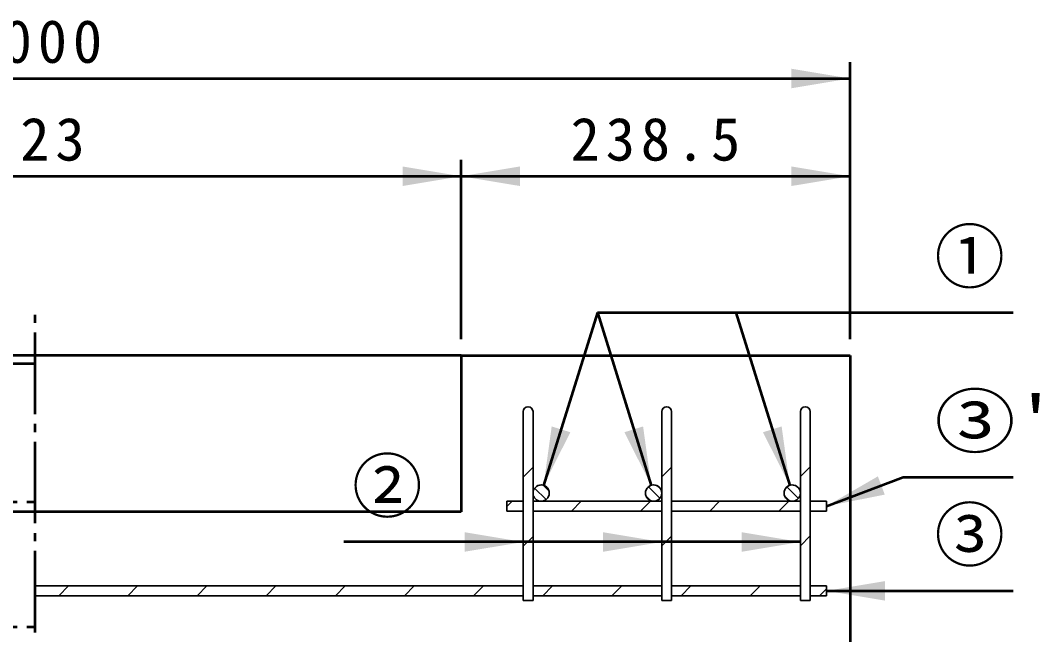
# Model space of a CAD drawing. Units: millimetres, scale not verified. Extents: x 100 to 4105, y 100 to 2870.
# Drawn here: x 2445 to 3070, y 1315 to 1692 of the extents above; entities that cross this region are included whole.
import ezdxf
from ezdxf.enums import TextEntityAlignment as Align

# ---------------------------------------------------------------- set-up
doc = ezdxf.new("R2010")
doc.units = ezdxf.units.MM
doc.header["$LTSCALE"] = 5
doc.linetypes.add('USER1', pattern=[13.4, 10, -1.2, 1, -1.2])
doc.linetypes.add('USER2', pattern=[2.2, 1, -1.2])
doc.layers.add('V-nasSTD', color=7, linetype='Continuous', lineweight=35)
doc.styles.add('ＭＳ ゴシック', font='')
doc.styles.get('ＭＳ ゴシック').set_extended_font_data('MS Gothic')

msp = doc.modelspace()

# ---------------------------------------------------------------- hatches: boundary and pattern name
at = {"layer": 'V-nasSTD'}
for points in [[(2918.106, 1650.244), (2954.106, 1656.244), (2918.106, 1662.244)], [(2679.606, 1590.244), (2715.606, 1596.244), (2679.606, 1602.244)], [(2751.606, 1602.244), (2715.606, 1596.244), (2751.606, 1590.244)], [(2918.106, 1590.244), (2954.106, 1596.244), (2918.106, 1602.244)], [(2776.796, 1440.89), (2782.525, 1439.106), (2766.092, 1406.518), (2771.068, 1442.674)], [(2815.686, 1439.106), (2821.415, 1440.89), (2827.143, 1442.674), (2832.119, 1406.518)], [(2900.686, 1439.106), (2906.415, 1440.89), (2912.143, 1442.674), (2917.119, 1406.518)], [(2973.299, 1406.423), (2975.412, 1400.807), (2939.606, 1393.744), (2971.186, 1412.038)], [(2717.606, 1365.744), (2753.606, 1371.744), (2717.606, 1377.744)], [(2802.606, 1365.744), (2838.606, 1371.744), (2802.606, 1377.744)], [(2887.606, 1365.744), (2923.606, 1371.744), (2887.606, 1377.744)], [(2975.606, 1347.744), (2939.606, 1341.744), (2975.606, 1335.744)]]:
    msp.add_hatch(color=256, dxfattribs=at).paths.add_polyline_path(points)

# ---------------------------------------------------------------- linework, layer by layer
at = {"layer": 'V-nasSTD', "lineweight": 50}
for p, q in [((2954.106, 1496.244), (2954.106, 1666.244)), ((1954.106, 1656.244), (2954.106, 1656.244)), ((2715.606, 1496.244), (2715.606, 1606.244)), ((2192.606, 1596.244), (2715.606, 1596.244)), ((2715.606, 1596.244), (2954.106, 1596.244)), ((2799.106, 1512.527), (2766.092, 1406.518)), ((2799.106, 1512.527), (2832.119, 1406.518)), ((2799.106, 1512.527), (3054.106, 1512.527)), ((2884.106, 1512.527), (2917.119, 1406.518)), ((2715.606, 1486.244), (2192.606, 1486.244)), ((2715.606, 1486.244), (2954.106, 1486.244)), ((2715.606, 1486.244), (2715.606, 1390.244)), ((2954.106, 1486.244), (2954.106, 1301.244)), ((2192.606, 1481.244), (2454.106, 1481.244)), ((2939.606, 1393.744), (2986.636, 1411.441)), ((2986.636, 1411.441), (3054.106, 1411.441)), ((2715.606, 1390.244), (2192.606, 1390.244)), ((2923.606, 1371.744), (2643.606, 1371.744)), ((2939.606, 1341.744), (3054.106, 1341.744))]:
    msp.add_line(p, q, dxfattribs=at)
at = {"layer": 'V-nasSTD', "linetype": 'USER1', "lineweight": 50}
msp.add_line((2454.106, 445.244), (2454.106, 1511.244), dxfattribs=at)
at = {"layer": 'V-nasSTD'}
for p, q in [((2753.606, 1451.744), (2753.606, 1335.744)), ((2753.606, 1451.744), (2753.606, 1404.744)), ((2759.606, 1451.744), (2759.606, 1335.744)), ((2759.606, 1409.744), (2759.606, 1451.744)), ((2759.606, 1409.744), (2759.606, 1451.744)), ((2838.606, 1451.744), (2838.606, 1335.744)), ((2838.606, 1451.744), (2838.606, 1438.822)), ((2844.606, 1451.744), (2844.606, 1335.744)), ((2844.606, 1404.744), (2844.606, 1451.744)), ((2844.606, 1404.744), (2844.606, 1451.744)), ((2923.606, 1451.744), (2923.606, 1335.744)), ((2923.606, 1451.744), (2923.606, 1438.822)), ((2929.606, 1451.744), (2929.606, 1335.744)), ((2929.606, 1404.744), (2929.606, 1451.744)), ((2929.606, 1404.744), (2929.606, 1451.744)), ((2838.606, 1438.822), (2838.606, 1409.744)), ((2838.606, 1438.822), (2838.606, 1409.744)), ((2923.606, 1438.822), (2923.606, 1409.744)), ((2923.606, 1438.822), (2923.606, 1409.744)), ((2753.606, 1411.575), (2759.606, 1417.575)), ((2838.606, 1411.722), (2844.606, 1417.722)), ((2923.606, 1411.869), (2929.606, 1417.869)), ((2760.587, 1404.719), (2767.58, 1397.725)), ((2765.77, 1406.607), (2769.468, 1402.909)), ((2830.419, 1405.597), (2837.459, 1398.558)), ((2838.606, 1404.744), (2838.606, 1335.744)), ((2838.606, 1401.744), (2838.606, 1396.744)), ((2915.339, 1405.53), (2922.391, 1398.478)), ((2923.606, 1404.744), (2923.606, 1335.744)), ((2753.606, 1396.744), (2743.606, 1396.744)), ((2743.606, 1396.744), (2743.606, 1390.744)), ((2753.606, 1396.744), (2743.606, 1396.744)), ((2743.606, 1396.744), (2743.606, 1393.744)), ((2743.606, 1393.575), (2746.775, 1396.744)), ((2753.606, 1396.744), (2743.606, 1396.744)), ((2743.606, 1396.744), (2743.606, 1393.744)), ((2753.606, 1398.744), (2753.606, 1344.744)), ((2753.606, 1398.744), (2753.606, 1344.744)), ((2759.606, 1344.744), (2759.606, 1398.744)), ((2759.606, 1344.744), (2759.606, 1398.744)), ((2838.606, 1396.744), (2759.606, 1396.744)), ((2759.606, 1396.744), (2838.606, 1396.744)), ((2831.532, 1396.744), (2766.66, 1396.744)), ((2783.201, 1390.744), (2789.201, 1396.744)), ((2825.628, 1390.744), (2831.628, 1396.744)), ((2828.905, 1400.04), (2831.902, 1397.044)), ((2838.606, 1335.744), (2838.606, 1398.744)), ((2838.606, 1398.744), (2838.606, 1344.744)), ((2838.606, 1398.744), (2838.606, 1344.744)), ((2838.606, 1396.744), (2838.606, 1390.744)), ((2844.606, 1344.744), (2844.606, 1398.744)), ((2844.606, 1398.744), (2844.606, 1344.744)), ((2923.606, 1396.744), (2844.606, 1396.744)), ((2844.606, 1390.744), (2844.606, 1396.744)), ((2844.606, 1396.744), (2923.606, 1396.744)), ((2844.606, 1390.744), (2844.606, 1396.744)), ((2916.548, 1396.744), (2844.606, 1396.744)), ((2868.054, 1390.744), (2874.054, 1396.744)), ((2910.481, 1390.744), (2916.481, 1396.744)), ((2914, 1399.798), (2916.66, 1397.139)), ((2923.606, 1335.744), (2923.606, 1398.744)), ((2923.606, 1398.744), (2923.606, 1344.744)), ((2923.606, 1344.744), (2923.606, 1398.744)), ((2923.606, 1396.744), (2923.606, 1390.744)), ((2929.606, 1344.744), (2929.606, 1398.744)), ((2929.606, 1344.744), (2929.606, 1398.744)), ((2929.606, 1396.744), (2939.606, 1396.744)), ((2939.606, 1396.744), (2929.606, 1396.744)), ((2939.606, 1396.744), (2929.606, 1396.744)), ((2939.606, 1396.744), (2939.606, 1390.744)), ((2939.606, 1390.744), (2939.606, 1396.744)), ((2939.606, 1390.744), (2939.606, 1396.744)), ((2743.606, 1393.744), (2743.606, 1390.744)), ((2743.606, 1393.744), (2743.606, 1390.744)), ((2743.606, 1390.744), (2753.606, 1390.744)), ((2743.606, 1390.744), (2753.606, 1390.744)), ((2743.606, 1390.744), (2753.606, 1390.744)), ((2838.606, 1390.744), (2759.606, 1390.744)), ((2838.606, 1390.744), (2759.606, 1390.744)), ((2759.606, 1390.744), (2838.606, 1390.744)), ((2923.606, 1390.744), (2844.606, 1390.744)), ((2923.606, 1390.744), (2844.606, 1390.744)), ((2923.606, 1390.744), (2844.606, 1390.744)), ((2929.606, 1390.744), (2939.606, 1390.744)), ((2929.606, 1390.744), (2939.606, 1390.744)), ((2929.606, 1390.744), (2939.606, 1390.744)), ((2753.606, 1369.149), (2759.606, 1375.149)), ((2838.606, 1369.296), (2844.606, 1375.296)), ((2923.606, 1369.443), (2929.606, 1375.443)), ((2454.106, 1344.744), (2753.606, 1344.744)), ((2753.606, 1344.744), (2454.106, 1344.744)), ((2468.643, 1338.744), (2474.643, 1344.744)), ((2511.069, 1338.744), (2517.069, 1344.744)), ((2553.496, 1338.744), (2559.496, 1344.744)), ((2595.922, 1338.744), (2601.922, 1344.744)), ((2638.348, 1338.744), (2644.348, 1344.744)), ((2680.775, 1338.744), (2686.775, 1344.744)), ((2723.201, 1338.744), (2729.201, 1344.744)), ((2753.606, 1344.744), (2753.606, 1338.744)), ((2753.606, 1338.744), (2753.606, 1344.744)), ((2838.606, 1344.744), (2759.606, 1344.744)), ((2789.955, 1344.744), (2759.606, 1344.744)), ((2789.955, 1344.744), (2759.606, 1344.744)), ((2765.628, 1338.744), (2771.628, 1344.744)), ((2838.606, 1344.744), (2789.955, 1344.744)), ((2808.054, 1338.744), (2814.054, 1344.744)), ((2923.606, 1344.744), (2844.606, 1344.744)), ((2892.891, 1344.744), (2844.606, 1344.744)), ((2844.606, 1344.744), (2892.891, 1344.744)), ((2850.481, 1338.744), (2856.481, 1344.744)), ((2892.891, 1344.744), (2923.606, 1344.744)), ((2892.907, 1338.744), (2898.907, 1344.744)), ((2929.606, 1344.744), (2939.606, 1344.744)), ((2939.606, 1344.744), (2929.606, 1344.744)), ((2939.606, 1344.744), (2929.606, 1344.744)), ((2939.606, 1344.744), (2939.606, 1338.744)), ((2939.606, 1338.744), (2939.606, 1344.744)), ((2939.606, 1338.744), (2939.606, 1344.744)), ((2454.106, 1338.744), (2753.606, 1338.744)), ((2454.106, 1338.744), (2753.606, 1338.744)), ((2753.606, 1338.744), (2753.606, 1335.744)), ((2753.606, 1338.744), (2753.606, 1335.744)), ((2838.606, 1338.744), (2759.606, 1338.744)), ((2759.606, 1335.744), (2759.606, 1338.744)), ((2759.606, 1338.744), (2792.267, 1338.744)), ((2759.606, 1335.744), (2759.606, 1338.744)), ((2759.606, 1338.744), (2792.267, 1338.744)), ((2792.267, 1338.744), (2838.606, 1338.744)), ((2838.606, 1338.744), (2838.606, 1335.744)), ((2838.606, 1338.744), (2838.606, 1335.744)), ((2923.606, 1338.744), (2844.606, 1338.744)), ((2844.606, 1335.744), (2844.606, 1338.744)), ((2844.606, 1338.744), (2890.542, 1338.744)), ((2844.606, 1335.744), (2844.606, 1338.744)), ((2844.606, 1338.744), (2890.542, 1338.744)), ((2890.542, 1338.744), (2923.606, 1338.744)), ((2923.606, 1338.744), (2923.606, 1335.744)), ((2923.606, 1338.744), (2923.606, 1335.744)), ((2929.606, 1338.744), (2939.606, 1338.744)), ((2929.606, 1335.744), (2929.606, 1338.744)), ((2929.606, 1338.744), (2939.606, 1338.744)), ((2929.606, 1335.744), (2929.606, 1338.744)), ((2929.606, 1338.744), (2939.606, 1338.744)), ((2935.333, 1338.744), (2939.606, 1343.017)), ((2753.606, 1335.744), (2759.606, 1335.744)), ((2753.606, 1335.744), (2759.606, 1335.744)), ((2753.606, 1335.744), (2759.606, 1335.744)), ((2838.606, 1335.744), (2844.606, 1335.744)), ((2838.606, 1335.744), (2844.606, 1335.744)), ((2838.606, 1335.744), (2844.606, 1335.744)), ((2923.606, 1335.744), (2929.606, 1335.744)), ((2923.606, 1335.744), (2929.606, 1335.744)), ((2923.606, 1335.744), (2929.606, 1335.744))]:
    msp.add_line(p, q, dxfattribs=at)
at = {"layer": 'V-nasSTD', "linetype": 'USER2', "lineweight": 50}
for p, q in [((2454.106, 1396.244), (2198.606, 1396.244)), ((2454.106, 1319.525), (2205.793, 1319.525))]:
    msp.add_line(p, q, dxfattribs=at)
at = {"layer": 'V-nasSTD'}
for centre in [(2764.606, 1401.744), (2833.606, 1401.744), (2918.606, 1401.744)]:
    msp.add_circle(centre, 5, dxfattribs=at)
for centre, radius, start, end in [((2756.606, 1451.744), 3, 0, 180), ((2756.606, 1451.744), 3, 0, 180), ((2756.606, 1451.744), 3, 0, 180), ((2841.606, 1451.744), 3, 0, 180), ((2841.606, 1451.744), 3, 0, 180), ((2841.606, 1451.744), 3, 0, 180), ((2926.606, 1451.744), 3, 0, 180), ((2926.606, 1451.744), 3, 0, 180), ((2926.606, 1451.744), 3, 0, 180), ((2764.606, 1401.744), 5, 294.26558, 180), ((2764.606, 1401.744), 5, 294.26558, 180), ((2764.606, 1401.744), 5, 180, 270), ((2764.606, 1401.744), 5, 180, 270), ((2833.606, 1401.744), 5, 0, 245.50323), ((2833.606, 1401.744), 5, 0, 245.50323), ((2833.606, 1401.744), 5, 270, 0), ((2833.606, 1401.744), 5, 270, 0), ((2918.606, 1401.744), 5, 0, 245.69802), ((2918.606, 1401.744), 5, 0, 245.69802), ((2918.606, 1401.744), 5, 270, 0), ((2918.606, 1401.744), 5, 270, 0), ((2764.606, 1401.744), 5, 270, 294.26558), ((2764.606, 1401.744), 5, 270, 294.26558), ((2833.606, 1401.744), 5, 245.50323, 270), ((2833.606, 1401.744), 5, 245.50323, 270), ((2918.606, 1401.744), 5, 245.69802, 270), ((2918.606, 1401.744), 5, 245.69802, 270)]:
    msp.add_arc(centre, radius, start, end, dxfattribs=at)

# ---------------------------------------------------------------- texts
at = {"layer": 'V-nasSTD', "style": 'ＭＳ ゴシック'}
for s, p in [('①', (3005.906, 1562.727)), ('②', (2648.606, 1421.944)), ('③', (3005.906, 1391.944))]:
    msp.add_text(s, height=31.67, dxfattribs=at).set_placement(p, align=Align.TOP_LEFT)
at = {"layer": 'V-nasSTD', "style": 'ＭＳ ゴシック', "width": 1.15}
msp.add_text("③'", height=31.67, dxfattribs=at).set_placement((3005.906, 1461.641), align=Align.TOP_LEFT)
at = {"layer": 'V-nasSTD', "char_height": 26.39, "attachment_point": 1, "style": 'ＭＳ ゴシック'}
for s, insert in [('\\T1.2;1000', (2412.706, 1692.244)), ('\\T1.2;523', (2423.506, 1632.244)), ('\\T1.2;238.5', (2782.656, 1632.244))]:
    msp.add_mtext(s, dxfattribs=dict(at, insert=insert))

doc.saveas('drawing.dxf')
